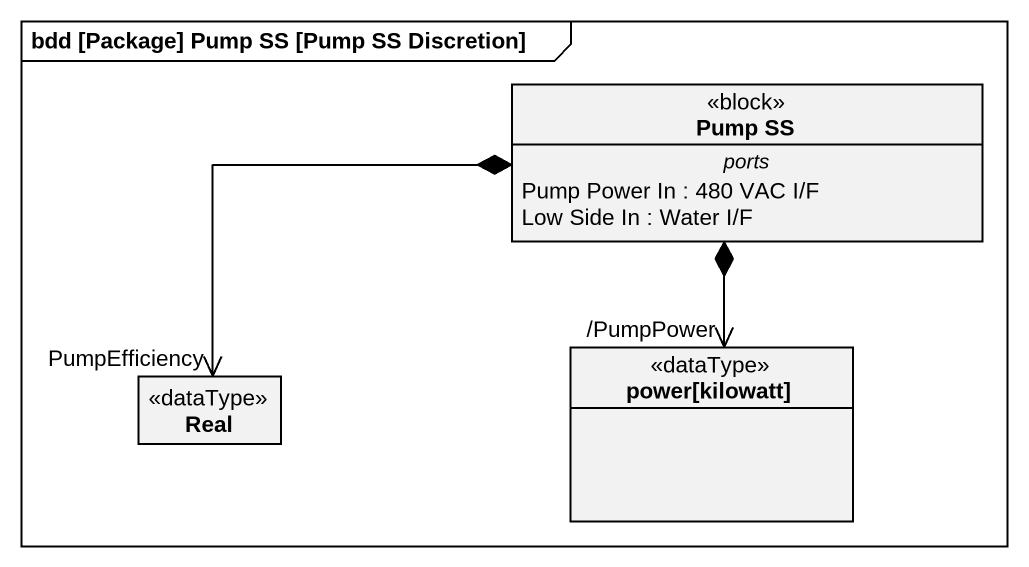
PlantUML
@startuml
mainframe bdd [Package] Pump SS [Pump SS Discretion]
hide circle
hide empty members
class "Pump SS" as Pump_SS <<block>> {
  -- ports --
  Pump Power In : 480 VAC I/F
  Low Side In : Water I/F
}
class "power[kilowatt]" as power_kilowatt <<dataType>>
class Real <<dataType>>
power_kilowatt "/PumpPower" <-up-* Pump_SS
Real "PumpEfficiency" <-right-* Pump_SS
@enduml
